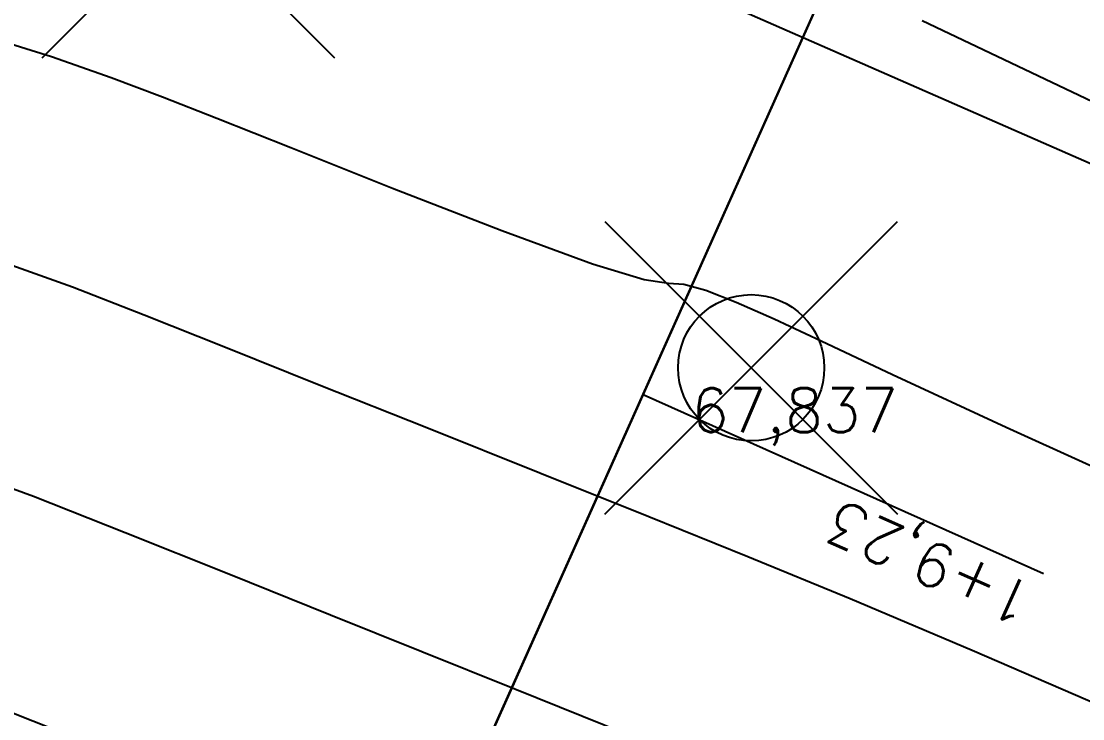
# Model space of a CAD drawing. Header units: inches. Extents: x 555647 to 1112117, y 8563097 to 17126483.
# Drawn here: x 555682.34 to 555689.6, y 8563231.47 to 8563236.24 of the extents above; entities that cross this region are included whole.
import ezdxf

# ---------------------------------------------------------------- set-up
doc = ezdxf.new("R2010")
doc.units = ezdxf.units.IN
doc.header["$MEASUREMENT"] = 0
doc.header["$PDMODE"] = 35
doc.header["$PDSIZE"] = -1
doc.linetypes.add('CENTER', pattern=[50.8, 31.75, -6.35, 6.35, -6.35])
doc.linetypes.add('CONTINUO', pattern=[0])
for name, color, linetype in [('_CASA', 7, 'CONTINUO'), ('_PN', 7, 'CONTINUO'), ('CASA', 150, 'CONTINUO'), ('CurvasTG', 7, 'CONTINUO'), ('INDIC. CORTE', 3, 'CENTER'), ('PN', 7, 'CONTINUO')]:
    doc.layers.add(name, color=color, linetype=linetype)
doc.styles.add('SIMPLEX', font='simplex.shx', dxfattribs={"height": 0.3})

# ---------------------------------------------------------------- blocks, each defined once
blk = doc.blocks.new('SIMB_PONTO')
at = {"color": 0}
blk.add_point((0, 0), dxfattribs=at)
for tag in ['desc:', 'cota:', 'pto:']:
    blk.add_attdef(tag, (0, 0), '', height=1)
blk = doc.blocks.new('CVGFBHNJKNJMK')
at = {"color": 1}
blk.add_line((555686.5972, 8563233.6854), (555689.3354, 8563232.4599), dxfattribs=at)
at = {"layer": 'INDIC. CORTE'}
blk.add_line((555680.2926, 8563219.5981), (555701.1662, 8563266.2398), dxfattribs=at)
at = {"layer": 'PN', "color": 2, "linetype": 'CONTINUO', "flags": 128}
blk.add_lwpolyline([(555698.5373, 8563260.3655), (555682.6969, 8563224.9703)], dxfattribs=at)
at = {"layer": 'PN', "color": 7, "style": 'SIMPLEX'}
blk.add_text('1+9,23', height=0.3, rotation=155.89003, dxfattribs=at).set_placement((555689.3026, 8563232.3625))

msp = doc.modelspace()

# ---------------------------------------------------------------- linework, layer by layer
at = {"layer": 'CASA'}
msp.add_line((555683.878, 8563237.7997), (555694.9568, 8563232.9363), dxfattribs=at)
at = {"layer": 'CurvasTG', "color": 54, "linetype": 'CONTINUO'}
for points in [[(555688.5062, 8563236.2413, 69), (555690.4185, 8563235.3314, 69), (555692.298, 8563234.4072, 69), (555693.781, 8563233.6669, 69), (555694.6082, 8563233.2542, 69), (555694.9364, 8563233.0956, 69), (555695.0269, 8563233.0636, 69), (555695.1025, 8563233.0444, 69), (555695.2326, 8563232.981, 69), (555695.4482, 8563232.8307, 69), (555695.7616, 8563232.5706, 69), (555696.1112, 8563232.2593, 69), (555696.4166, 8563231.9755, 69), (555696.6306, 8563231.7814, 69), (555696.8375, 8563231.6739, 69), (555697.1545, 8563231.6334, 69), (555697.6528, 8563231.64, 69), (555698.2192, 8563231.6718, 69), (555698.6942, 8563231.7066, 69), (555698.9589, 8563231.7269, 69), (555699.0565, 8563231.7344, 69), (555699.0704, 8563231.7355, 69)], [(555682.1254, 8563236.1265, 68), (555682.5508, 8563235.9939, 68), (555682.9589, 8563235.8503, 68), (555683.31, 8563235.719, 68), (555683.6833, 8563235.5728, 68), (555684.1876, 8563235.3718, 68), (555684.8827, 8563235.0959, 68), (555685.6322, 8563234.8049, 68), (555686.2508, 8563234.578, 68), (555686.6053, 8563234.4712, 68), (555686.7713, 8563234.4453, 68), (555686.8767, 8563234.4376, 68), (555687.0265, 8563234.3967, 68), (555687.2349, 8563234.3166, 68), (555687.4933, 8563234.2027, 68), (555687.8153, 8563234.0509, 68), (555688.303, 8563233.8204, 68), (555689.0806, 8563233.4607, 68), (555690.1993, 8563232.9526, 68)], [(555679.2476, 8563233.6148, 67), (555679.7512, 8563233.9249, 67), (555680.1149, 8563234.1456, 67), (555680.4928, 8563234.3687, 67), (555680.8346, 8563234.5546, 67), (555681.1547, 8563234.681, 67), (555681.4833, 8563234.73, 67), (555681.8461, 8563234.6906, 67), (555682.2492, 8563234.5793, 67), (555682.6941, 8563234.4193, 67), (555683.1854, 8563234.2291, 67), (555683.7413, 8563234.0081, 67), (555684.3831, 8563233.751, 67), (555685.1172, 8563233.4578, 67), (555685.8907, 8563233.1493, 67), (555686.6356, 8563232.8515, 67), (555687.3145, 8563232.5775, 67), (555688.0132, 8563232.2893, 67), (555688.8481, 8563231.9359, 67), (555689.8916, 8563231.4847, 67)], [(555678.9762, 8563232.1155, 66), (555679.3705, 8563232.3579, 66), (555679.6791, 8563232.5428, 66), (555680.0442, 8563232.7531, 66), (555680.4381, 8563232.9641, 66), (555680.8362, 8563233.1413, 66), (555681.215, 8563233.2478, 66), (555681.5668, 8563233.2548, 66), (555681.9476, 8563233.1647, 66), (555682.4293, 8563232.9883, 66), (555683.0564, 8563232.7408, 66), (555683.7637, 8563232.4574, 66), (555684.4585, 8563232.1779, 66), (555685.083, 8563231.9275, 66), (555685.7191, 8563231.6725, 66), (555686.4838, 8563231.3647, 66), (555687.4496, 8563230.9735, 66), (555688.5126, 8563230.5397, 66), (555689.5245, 8563230.1217, 66), (555690.3906, 8563229.7547, 66)]]:
    msp.add_polyline3d(points, dxfattribs=at)
at = {"layer": 'CurvasTG', "color": 2, "linetype": 'CONTINUO'}
msp.add_polyline3d([(555679.5213, 8563231.0941, 65), (555679.5956, 8563231.1375, 65), (555680.0415, 8563231.3737, 65), (555680.5178, 8563231.6017, 65), (555680.9467, 8563231.7657, 65), (555681.2875, 8563231.8189, 65), (555681.6459, 8563231.7501, 65), (555682.1645, 8563231.5572, 65), (555682.9274, 8563231.2526, 65), (555683.7861, 8563230.9068, 65), (555684.5339, 8563230.6049, 65), (555685.0433, 8563230.3994, 65), (555685.5041, 8563230.2134, 65), (555686.1854, 8563229.9374, 65), (555687.2586, 8563229.5015, 65), (555688.5033, 8563228.9931, 65), (555689.6016, 8563228.5387, 65), (555690.3114, 8563228.2351, 65)], dxfattribs=at)

# ---------------------------------------------------------------- block references
msp.add_blockref('CVGFBHNJKNJMK', (0, 0))
at = {"layer": '_CASA', "color": 3}
ref = msp.add_blockref('SIMB_PONTO', (555683.4866, 8563236.9867, 68.866), dxfattribs=at)
ref.add_attrib('COTA', '68,866', (555683.6884, 8563236.6944, 68.866), dxfattribs={"layer": '0', "color": 7, "height": 0.3, "style": 'SIMPLEX'})
at = {"layer": '_PN', "color": 3}
ref = msp.add_blockref('SIMB_PONTO', (555687.3366, 8563233.867, 67.8365), dxfattribs=at)
ref.add_attrib('COTA', '67,837', (555686.9266, 8563233.427, 67.8365), dxfattribs={"layer": '0', "color": 7, "height": 0.3, "style": 'SIMPLEX'})

doc.saveas('drawing.dxf')
